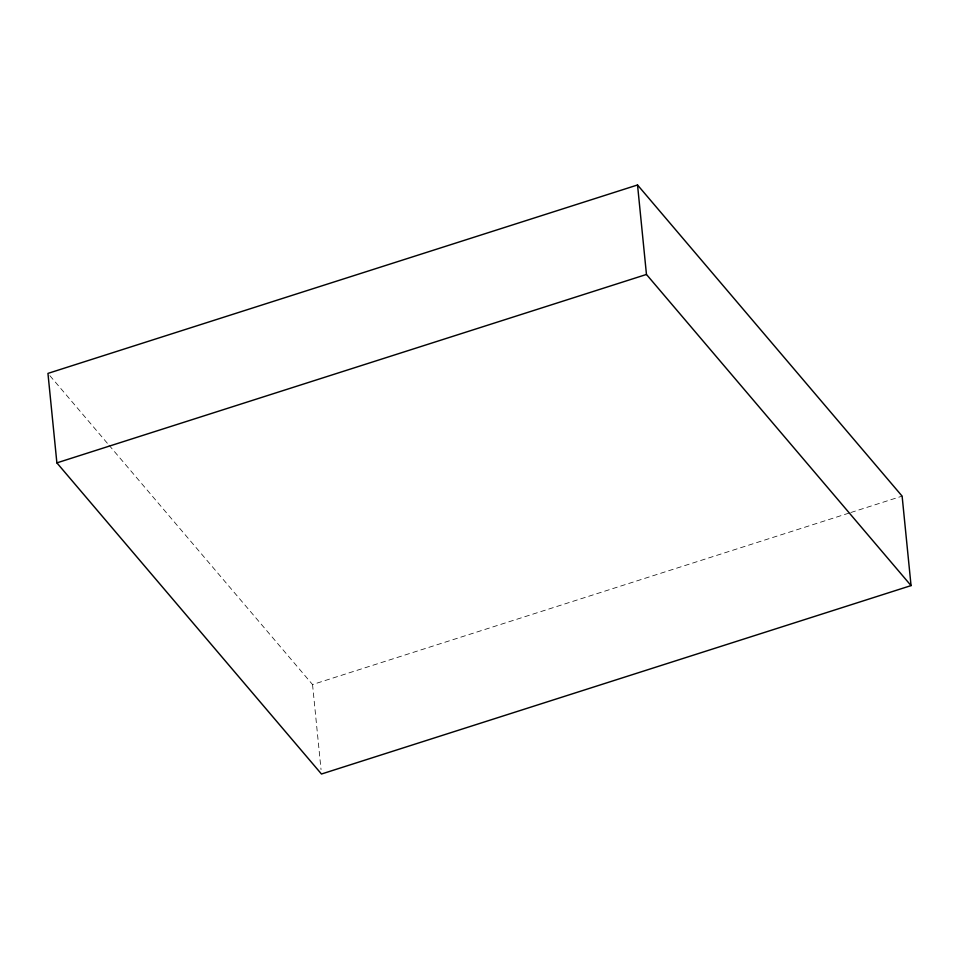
<?xml version="1.0" encoding="UTF-8"?>
<svg xmlns="http://www.w3.org/2000/svg" width="959" height="959" viewBox="0 0 959 959"><rect width="100%" height="100%" fill="white"/><g stroke="black" fill="none" stroke-linecap="round" stroke-linejoin="round"><path stroke-width="0.72" stroke-dasharray="4.79 3.6" d="M109.014 445.204L312.538 684.546L849.434 512.969M850.849 512.514L902.119 496.127M49.892 375.688L108.043 444.065M312.538 684.546L321.037 769.621"/><path stroke-width="1.44" d="M637.531 184.979L47.95 373.399L56.881 462.873L321.469 774.021L911.05 585.601L902.119 496.127L637.531 184.979L646.462 274.454L911.05 585.601M56.881 462.873L646.462 274.454"/></g></svg>
